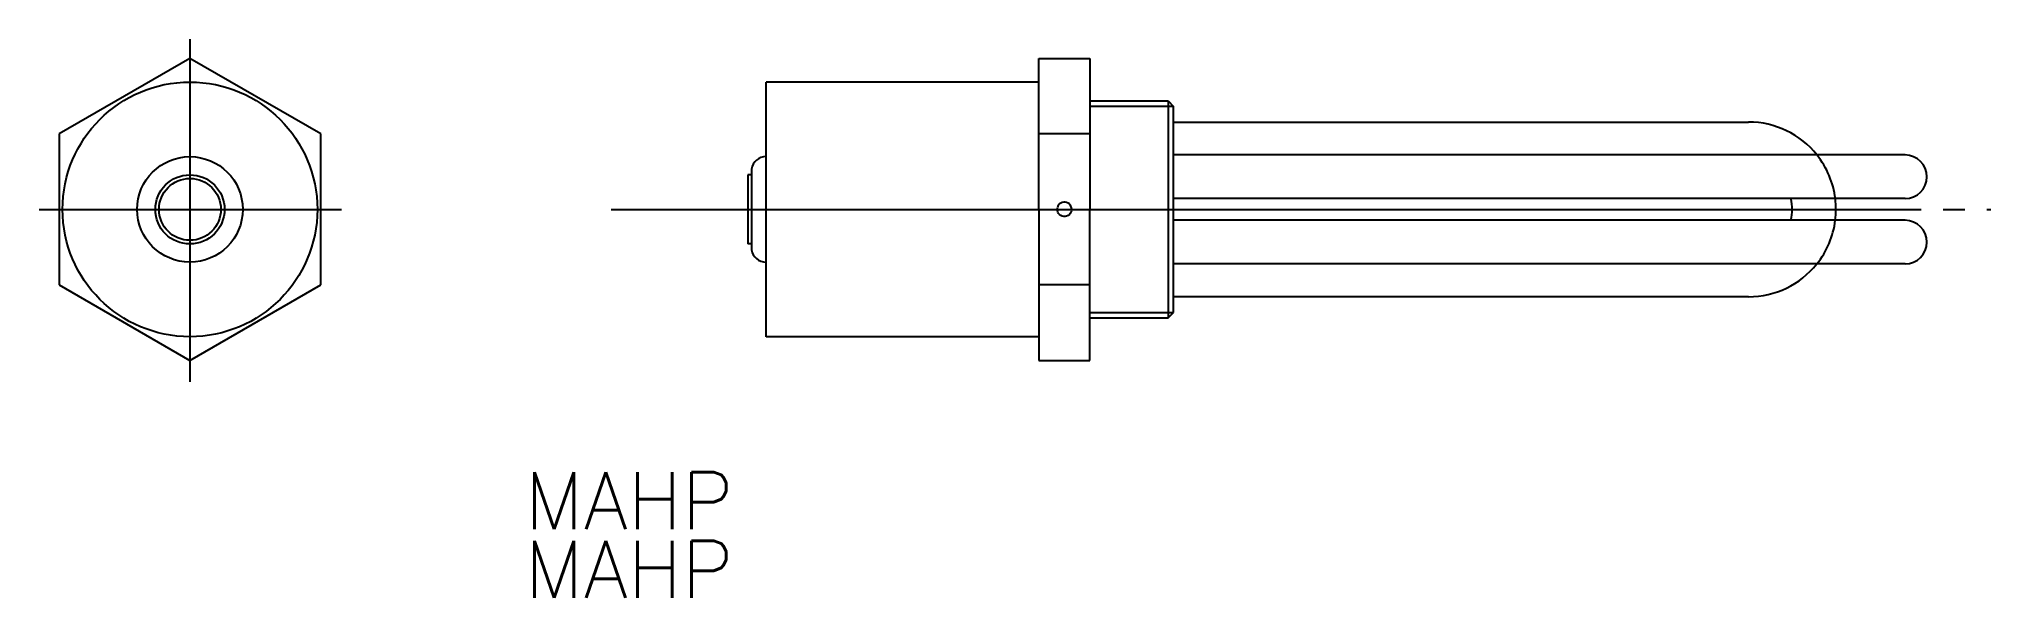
# Model space of a CAD drawing. Extents: x 321 to 858, y 1285 to 1438.
import ezdxf

# ---------------------------------------------------------------- set-up
doc = ezdxf.new("R2010")
doc.units = 0
doc.header["$LTSCALE"] = 6
doc.linetypes.add('CENTER', pattern=[63, 60, -1, 1, -1])
doc.linetypes.add('DASHED', pattern=[7, 6, -1])
doc.layers.get('0').update_dxf_attribs({"linetype": 'CONTINUOUS'})
doc.layers.add('CENTER', color=1, linetype='CENTER')
doc.styles.get("Standard").update_dxf_attribs({"font": 'txt.shx'})

msp = doc.modelspace()

# ---------------------------------------------------------------- linework, layer by layer
at = {"color": 7, "linetype": 'CONTINUOUS'}
for p, q in [((362.811, 1433.04), (326.86, 1412.29)), ((398.76, 1412.29), (362.811, 1433.04)), ((596.094, 1391.54), (596.094, 1433.04)), ((596.094, 1433.04), (610.094, 1433.04)), ((610.094, 1433.04), (610.094, 1391.54)), ((521.094, 1356.54), (521.094, 1426.54)), ((596.094, 1426.54), (521.094, 1426.54)), ((610.094, 1421.34), (631.594, 1421.34)), ((631.594, 1421.34), (631.594, 1361.74)), ((631.594, 1421.34), (633.094, 1419.84)), ((633.094, 1363.24), (633.094, 1419.84)), ((326.86, 1412.29), (326.86, 1370.79)), ((398.76, 1370.79), (398.76, 1412.29)), ((610.094, 1412.29), (596.094, 1412.29)), ((791.09398, 1415.44), (633.094, 1415.44)), ((834.09398, 1406.49), (633.094, 1406.49)), ((516.094, 1401.04), (516.094, 1382.04)), ((517.094, 1401.04), (516.094, 1401.04)), ((517.094, 1402.64), (517.094, 1380.44)), ((834.09398, 1394.49), (633.094, 1394.49)), ((596.094, 1391.54), (596.094, 1350.04)), ((601.094, 1391.54), (601.144, 1391.99)), ((601.094, 1391.54), (601.144, 1391.14)), ((601.244, 1392.39), (601.144, 1391.99)), ((601.244, 1390.74), (601.144, 1391.14)), ((601.444, 1392.74), (601.244, 1392.39)), ((601.444, 1390.39), (601.244, 1390.74)), ((601.744, 1393.04), (601.444, 1392.74)), ((601.744, 1390.09), (601.444, 1390.39)), ((602.094, 1393.29), (601.744, 1393.04)), ((602.094, 1389.84), (601.744, 1390.09)), ((602.444, 1393.44), (602.094, 1393.29)), ((602.444, 1389.64), (602.094, 1389.84)), ((602.894, 1393.54), (602.444, 1393.44)), ((602.894, 1389.54), (602.444, 1389.64)), ((603.294, 1393.54), (602.894, 1393.54)), ((603.294, 1389.54), (602.894, 1389.54)), ((603.694, 1393.44), (603.294, 1393.54)), ((603.694, 1389.64), (603.294, 1389.54)), ((604.094, 1393.29), (603.694, 1393.44)), ((604.094, 1389.84), (603.694, 1389.64)), ((604.444, 1393.04), (604.094, 1393.29)), ((604.444, 1390.09), (604.094, 1389.84)), ((604.694, 1392.74), (604.444, 1393.04)), ((604.694, 1390.39), (604.444, 1390.09)), ((604.894, 1392.39), (604.694, 1392.74)), ((604.894, 1390.74), (604.694, 1390.39)), ((605.044, 1391.99), (604.894, 1392.39)), ((605.044, 1391.14), (604.894, 1390.74)), ((605.094, 1391.54), (605.044, 1391.99)), ((605.094, 1391.54), (605.044, 1391.14)), ((610.094, 1350.04), (610.094, 1391.54)), ((834.09398, 1388.54), (633.094, 1388.54)), ((517.094, 1382.04), (516.094, 1382.04)), ((517.094, 1381.04), (517.094, 1380.44)), ((834.09398, 1376.54), (633.094, 1376.54)), ((326.86, 1370.79), (362.811, 1350.04)), ((362.811, 1350.04), (398.76, 1370.79)), ((610.094, 1370.79), (596.094, 1370.79)), ((631.594, 1361.74), (633.094, 1363.24)), ((791.09398, 1367.54), (633.094, 1367.54)), ((610.094, 1361.74), (631.594, 1361.74)), ((596.094, 1356.54), (521.094, 1356.54)), ((596.094, 1350.04), (610.094, 1350.04))]:
    msp.add_line(p, q, dxfattribs=at)
at = {"color": 3, "linetype": 'CONTINUOUS'}
for p, q in [((610.094, 1419.89), (633.094, 1419.89)), ((610.094, 1363.24), (633.094, 1363.24))]:
    msp.add_line(p, q, dxfattribs=at)
at = {"color": 7, "linetype": 'CONTINUOUS'}
for radius in [35, 14.5, 9.50001, 8.5001]:
    msp.add_circle((362.811, 1391.54), radius, dxfattribs=at)
for centre, radius, start, end in [((791.09398, 1391.54), 24.0001, 38.5291, 90), ((521.123, 1401.95), 4.08669, 90.4021, 170.327), ((834.09398, 1400.49), 6.00002, 270, 90), ((791.09398, 1391.54), 12.0001, 345.523, 14.231), ((791.09398, 1391.54), 24.0001, 352.819, 7.06), ((834.09398, 1382.54), 6.00002, 270, 90), ((521.123, 1381.12), 4.08669, 189.673, 269.598), ((791.09398, 1391.54), 24.0001, 270, 321.318)]:
    msp.add_arc(centre, radius, start, end, dxfattribs=at)
at = {"color": 3, "linetype": 'DASHED'}
for radius, start, end in [(24, 7.06039, 38.5291), (24.0001, 321.318, 352.819)]:
    msp.add_arc((791.09398, 1391.54), radius, start, end, dxfattribs=at)
at = {"layer": 'CENTER', "color": 1, "linetype": 'CENTER'}
for p, q in [((362.811, 1438.37), (362.811, 1344.13)), ((321.343, 1391.54), (404.496, 1391.54)), ((478.512, 1391.54), (857.67298, 1391.54))]:
    msp.add_line(p, q, dxfattribs=at)

# ---------------------------------------------------------------- texts
at = {"linetype": 'CONTINUOUS'}
for p in [(454.79756, 1303.60677), (454.79756, 1284.72316)]:
    msp.add_text('MAHP', height=15.736335, dxfattribs=at).set_placement(p)

doc.saveas('drawing.dxf')
